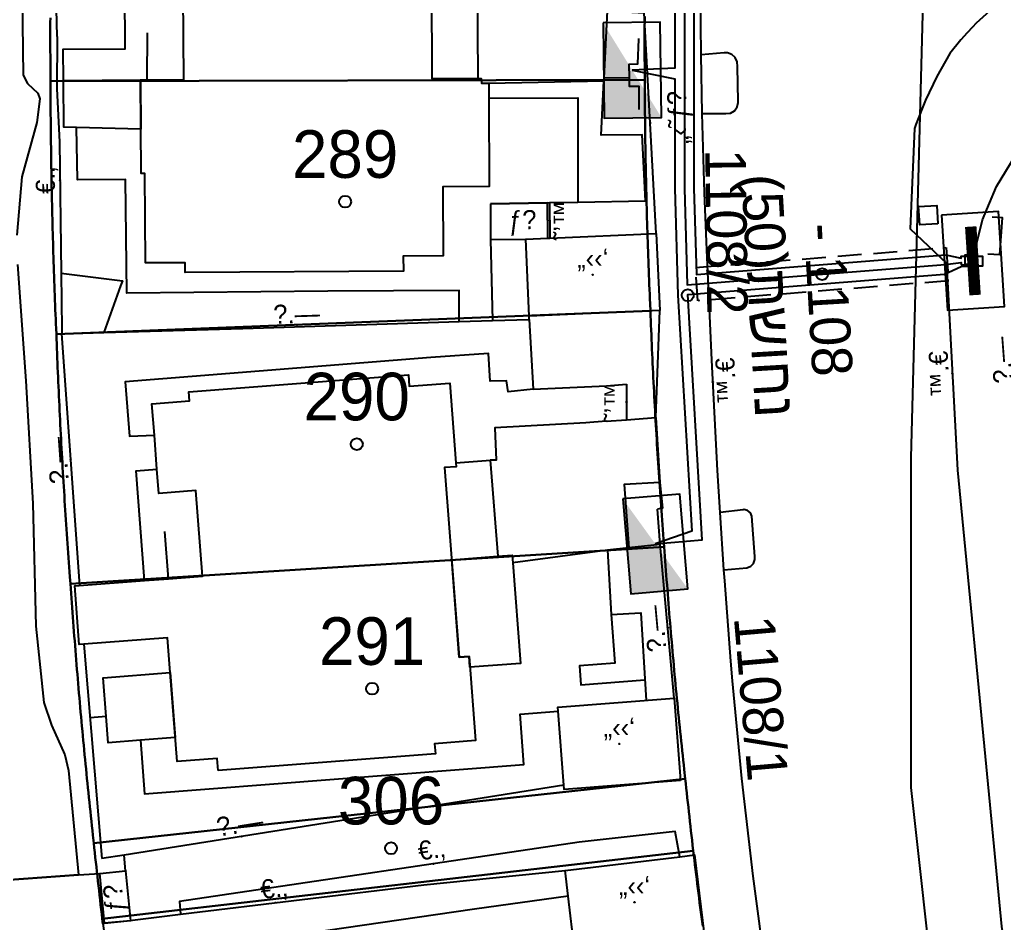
# Model space of a CAD drawing. Header units: metres. Extents: x 218299 to 220222, y 572714 to 574340.
# Drawn here: x 218740.65 to 218782.01, y 573384.46 to 573422.41 of the extents above; entities that cross this region are included whole.
import ezdxf
from ezdxf.enums import TextEntityAlignment as Align

# ---------------------------------------------------------------- set-up
doc = ezdxf.new("R2010")
doc.units = ezdxf.units.M
doc.header["$MEASUREMENT"] = 0
doc.linetypes.add('DASH15', pattern=[1.5, 1, -0.5])
for name, color, linetype in [('1602', 44, 'Continuous'), ('1603', 44, 'Continuous'), ('6091', 102, 'CABLEUNDEXIST03'), ('6151', 102, 'CABLEUNDEXIST03'), ('6241', 7, 'Continuous'), ('6261', 7, 'Continuous'), ('6701', 7, 'DASH15'), ('6910', 102, 'Continuous'), ('6916', 7, 'Continuous'), ('A_POINTS', 2, 'Continuous'), ('M2200', 253, 'Continuous'), ('M2207', 253, 'Continuous'), ('M2401', 7, 'Continuous'), ('M2404', 7, 'Continuous'), ('M2407', 253, 'Continuous'), ('M2408', 253, 'Continuous'), ('M2412', 253, 'Continuous'), ('M2420', 253, 'Continuous'), ('M2601', 253, 'Continuous'), ('M2602', 253, 'Continuous'), ('M2605', 253, 'Continuous'), ('M2612', 253, 'Continuous'), ('M2809', 253, 'Continuous'), ('M5250', 253, 'Continuous')]:
    doc.layers.add(name, color=color, linetype=linetype)
doc.styles.add('HEBTXT', font='HEBTXT')
doc.styles.add('MAVAT_HEBTXT', font='HEBTXT')
doc.linetypes.add('CABLEUNDEXIST03', pattern='A,3.5,[222,elecad.shx,S=0.01,R=0,X=0,Y=0],1.5', length=5)

# ---------------------------------------------------------------- blocks, each defined once
blk = doc.blocks.new('6261')
blk.add_lwpolyline([(-2, -1.2), (2, -1.2), (2, 1.2), (-2, 1.2)], close=True)
at = {"color": 0}
blk.add_solid([(2, 1.2), (-2, -1.2), (2, -1.2)], dxfattribs=at)
at = {"color": 0, "style": 'HEBTXT'}
blk.add_attdef('PIL_NAME', (2.689, 2.418), '', height=1.7, dxfattribs=at)
at = {"style": 'HEBTXT'}
blk.add_attdef('CAMUT_MONIM', (2.489, 0.218), '', height=1.7, dxfattribs=at)
at = {"color": 0, "style": 'HEBTXT', "flags": 1}
for tag, p in [('TYPE', (2.585, -1.773)), ('MAP_TYPE', (2.689, -3.782))]:
    blk.add_attdef(tag, p, '', height=1.7, dxfattribs=at)
blk = doc.blocks.new('6910')
at = {"layer": 'A_POINTS'}
blk.add_circle((0, 0), 0.25, dxfattribs=at)
at = {"color": 0, "style": 'HEBTXT', "flags": 1}
blk.add_attdef('CODE', (-2.918, 6.399), '', height=1.7, dxfattribs=at)
at = {"color": 0, "style": 'HEBTXT'}
for tag, p in [('PATH', (0.169, 4.708)), ('HTCH', (0.169, 2.708))]:
    blk.add_attdef(tag, text='', height=1.7, dxfattribs=at).set_placement(p, align=Align.MIDDLE_CENTER)
blk = doc.blocks.new('6241')
at = {"color": 0}
blk.add_lwpolyline([(-2, -1.2), (2, -1.2), (2, 1.2), (-2, 1.2)], close=True, dxfattribs=at)
blk.add_lwpolyline([(-2, -1.2), (2, -1.2), (2, 1.2), (-2, 1.2)], close=True, dxfattribs=at)
at = {"color": 0, "const_width": 0.48}
blk.add_lwpolyline([(-1.44, 0), (1.44, 0)], dxfattribs=at)
blk.add_lwpolyline([(-1.44, 0), (1.44, 0)], dxfattribs=at)
at = {"color": 0, "style": 'HEBTXT'}
blk.add_attdef('PIL_NAME', (2.42, 1.776), '', height=1.7, dxfattribs=at)
at = {"color": 0, "style": 'HEBTXT', "flags": 1}
for tag, p in [('TYPE', (2.43, -0.61)), ('MAP_TYPE', (2.423, -2.677))]:
    blk.add_attdef(tag, p, '', height=1.7, dxfattribs=at)
blk = doc.blocks.new('6916')
at = {"layer": 'A_POINTS'}
blk.add_circle((0, 0), 0.25, dxfattribs=at)
at = {"color": 0, "style": 'HEBTXT'}
for tag, p in [('HTCH', (0.006, 3.527)), ('PIPE', (0.049, 1.33))]:
    blk.add_attdef(tag, text='', height=1.7, dxfattribs=at).set_placement(p, align=Align.MIDDLE_CENTER)
blk = doc.blocks.new('1603')
at = {"layer": 'A_POINTS'}
blk.add_circle((0, 0), 0.25, dxfattribs=at)
at = {"color": 0, "style": 'HEBTXT'}
blk.add_attdef('PARCEL_NUM', text='', height=2, dxfattribs=at).set_placement((0, 1), align=Align.CENTER)
at = {"color": 0, "style": 'HEBTXT', "flags": 1}
blk.add_attdef('LOT_NUM', text='', height=2, dxfattribs=at).set_placement((0, -2.5), align=Align.CENTER)
blk = doc.blocks.new('M2404')
blk.add_circle((0, 0), 0.025)
at = {"style": 'MAVAT_HEBTXT'}
blk.add_attdef('NAME', text='', height=0.8, dxfattribs=at).set_placement((0, 1.592), align=Align.MIDDLE)
blk = doc.blocks.new('M2408')
blk.add_circle((0, 0), 0.025)
at = {"style": 'MAVAT_HEBTXT'}
blk.add_attdef('NAME', text='', height=0.8, dxfattribs=at).set_placement((0, 1.592), align=Align.MIDDLE)
blk = doc.blocks.new('M2602')
blk.add_circle((0, 0), 0.025)
at = {"style": 'MAVAT_HEBTXT'}
blk.add_attdef('NAME', text='', height=0.8, dxfattribs=at).set_placement((0, 1.592), align=Align.MIDDLE)
blk = doc.blocks.new('M2605')
blk.add_circle((0, 0), 0.025)
at = {"style": 'MAVAT_HEBTXT'}
blk.add_attdef('NAME', text='', height=0.8, dxfattribs=at).set_placement((0, 1.592), align=Align.MIDDLE)
blk = doc.blocks.new('M2612')
blk.add_circle((0, 0), 0.025)
at = {"style": 'MAVAT_HEBTXT'}
blk.add_attdef('NAME', text='', height=0.8, dxfattribs=at).set_placement((0, 1.592), align=Align.MIDDLE)
blk = doc.blocks.new('M2207')
blk.add_circle((0, 0), 0.025)
at = {"style": 'MAVAT_HEBTXT'}
blk.add_attdef('NAME', text='', height=0.8, dxfattribs=at).set_placement((0, 1.592), align=Align.MIDDLE)
blk = doc.blocks.new('M2412')
blk.add_circle((0, 0), 0.025)
at = {"style": 'MAVAT_HEBTXT'}
blk.add_attdef('NAME', text='', height=0.8, dxfattribs=at).set_placement((0, 1.592), align=Align.MIDDLE)
blk = doc.blocks.new('M5250')
blk.add_circle((0, 0), 0.025)
at = {"style": 'MAVAT_HEBTXT'}
blk.add_attdef('NAME', text='', height=0.8, dxfattribs=at).set_placement((0, 1.25), align=Align.MIDDLE)
blk = doc.blocks.new('111')
at = {"layer": 'M2200'}
blk.add_polyline3d([(218757.944, 573423.812, 573.735), (218757.967, 573419.937, 573.795), (218759.914, 573419.949, 572.457), (218760.041, 573419.95, 572.37), (218760.043, 573419.742, 572.355), (218760.352, 573419.744, 572.235), (218760.352, 573419.744, 572.235), (218760.356, 573419.114, 572.222), (218760.356, 573419.108, 572.222), (218760.378, 573415.407, 572.145), (218758.419, 573415.396, 573.405), (218758.436, 573412.498, 573.315), (218756.765, 573412.488, 575.265), (218756.769, 573411.856, 575.265), (218747.6, 573411.801, 575.31), (218747.597, 573412.207, 575.31), (218745.932, 573412.197, 572.7), (218745.909, 573415.952, 572.7), (218745.758, 573415.952, 572.25), (218745.734, 573419.882, 572.25), (218745.734, 573419.882, 572.25), (218746.002, 573419.884, 572.7), (218747.541, 573419.893, 575.28), (218747.52, 573423.517, 575.28)], dxfattribs=at)
blk.add_polyline3d([(218748.988, 573390.873, 574.365), (218748.949, 573391.382, 574.365), (218747.268, 573391.253, 571.77), (218746.98, 573394.988, 571.77), (218746.867, 573396.454, 571.77), (218743.352, 573396.183, 571.117), (218743.153, 573396.168, 571.08), (218742.963, 573398.629, 571.95), (218745.89, 573398.854, 573.177), (218746.902, 573398.932, 573.601), (218748.33, 573399.042, 574.2), (218748.053, 573402.639, 574.14), (218746.497, 573402.519, 571.8), (218746.42, 573403.529, 571.776), (218746.309, 573404.964, 571.741), (218746.208, 573406.279, 571.71), (218747.789, 573406.4, 574.29), (218747.759, 573406.787, 574.29), (218756.977, 573407.497, 574.26), (218757.014, 573407.017, 574.305), (218758.714, 573407.148, 571.755), (218758.972, 573403.799, 571.841), (218758.984, 573403.639, 571.845), (218758.502, 573403.602, 572.67), (218759.115, 573395.641, 572.775), (218759.115, 573395.641, 572.775), (218759.528, 573395.673, 572.775), (218759.528, 573395.673, 572.775), (218759.801, 573392.131, 571.785), (218758.078, 573391.998, 574.305), (218758.111, 573391.575, 574.35)], close=True, dxfattribs=at)
at = {"layer": 'M2207'}
for points in [[(218745.734, 573419.882, 572.19), (218745.746, 573417.812, 572.01), (218743.035, 573417.888, 572.01), (218742.504, 573417.903, 572.01), (218742.492, 573419.863, 572.22), (218742.492, 573419.863, 572.22)], [(218767.386, 573413.44, 570.99), (218767.386, 573413.44, 570.99), (218767.532, 573410.204, 570.99), (218767.532, 573410.204, 570.99), (218762.057, 573409.959, 571.14), (218762.057, 573409.959, 571.14), (218761.912, 573413.194, 571.14), (218761.912, 573413.194, 571.14), (218762.841, 573413.236, 571.115), (218762.918, 573413.239, 571.112), (218767.386, 573413.44, 570.99)], [(218759.115, 573395.641, 571.74), (218758.8, 573399.725, 571.74), (218760.731, 573399.874, 571.444), (218761.342, 573399.921, 571.35), (218761.367, 573399.594, 571.35), (218761.692, 573395.378, 571.35), (218759.564, 573395.214, 571.62), (218759.528, 573395.673, 571.62)], [(218746.98, 573394.988, 571.23), (218747.19, 573392.262, 571.23), (218745.727, 573392.149, 571.23), (218744.366, 573392.044, 571.23), (218744.281, 573393.147, 571.23), (218744.156, 573394.77, 571.23), (218746.98, 573394.988, 571.23)], [(218768.409, 573390.453, 570.12), (218768.409, 573390.453, 570.12), (218763.524, 573390.082, 570.12), (218763.511, 573390.257, 570.12), (218763.274, 573393.368, 570.12), (218763.261, 573393.538, 570.12), (218768.146, 573393.91, 570.12), (218768.146, 573393.91, 570.12), (218768.409, 573390.453, 570.12)], [(218769.394, 573384.01, 569.58), (218769.093, 573383.974, 569.6), (218763.955, 573383.357, 569.94), (218763.685, 573385.598, 569.899), (218763.556, 573386.678, 569.88), (218763.556, 573386.678, 569.88), (218768.372, 573387.256, 569.482), (218768.995, 573387.331, 569.43), (218768.995, 573387.331, 569.43), (218768.995, 573387.331, 569.43)]]:
    blk.add_polyline3d(points, close=True, dxfattribs=at)
at = {"layer": 'M2401'}
for points in [[(218769.274, 573420.941, 568.624), (218769.274, 573420.941, 568.624), (218769.268, 573421.359, 568.65), (218769.261, 573421.777, 568.677), (218769.271, 573425.099, 568.834)], [(218781.518, 573422.9, 568.472), (218780.819, 573422.264, 568.458), (218780.669, 573422.103, 568.456), (218780.447, 573421.864, 568.453), (218780.175, 573421.571, 568.448), (218779.712, 573420.99, 568.443), (218779.167, 573420.034, 568.389), (218778.693, 573419.04, 568.333), (218778.292, 573418.015, 568.273), (218778.231, 573417.837, 568.263), (218778.046, 573413.634, 568.083), (218779.578, 573412.184, 568.023), (218780.036, 573403.498, 567.483), (218781.399, 573389.44, 566.763), (218781.886, 573384.33, 566.523), (218782.673, 573379.292, 566.343)], [(218772, 573382.343, 566.643), (218771.455, 573386.435, 566.858), (218770.986, 573390.539, 567.048), (218770.592, 573394.651, 567.213), (218770.522, 573395.473, 567.243), (218770.262, 573398.847, 567.363), (218770.232, 573399.308, 567.395), (218771.191, 573399.397, 567.395), (218771.356, 573399.454, 567.395), (218771.478, 573399.579, 567.395), (218771.533, 573399.744, 567.395), (218771.524, 573399.872, 567.395), (218771.407, 573401.558, 567.455), (218771.346, 573401.704, 567.478), (218771.222, 573401.805, 567.49), (218771.065, 573401.835, 567.487), (218771.036, 573401.832, 567.485), (218770.079, 573401.717, 567.563), (218769.967, 573403.476, 567.686), (218769.716, 573408.113, 567.942), (218769.509, 573412.754, 568.132), (218769.419, 573415.144, 568.203), (218769.311, 573418.471, 568.465), (218770.315, 573418.467, 568.468), (218770.508, 573418.492, 568.468), (218770.675, 573418.592, 568.468), (218770.789, 573418.75, 568.468), (218770.83, 573418.94, 568.468), (218770.829, 573418.972, 568.468), (218770.797, 573420.449, 568.468), (218770.791, 573420.646, 568.468), (218770.708, 573420.825, 568.468), (218770.562, 573420.957, 568.468), (218770.375, 573421.021, 568.468), (218770.239, 573421.019, 568.468), (218769.274, 573420.941, 568.624)]]:
    blk.add_polyline3d(points, dxfattribs=at)
at = {"layer": 'M2404'}
for points in [[(218769.274, 573420.941, 568.624), (218769.274, 573420.941, 568.624), (218769.268, 573421.359, 568.65), (218769.261, 573421.777, 568.677), (218769.271, 573425.099, 568.834)], [(218781.518, 573422.9, 568.472), (218780.819, 573422.264, 568.458), (218780.669, 573422.103, 568.456), (218780.447, 573421.864, 568.453), (218780.175, 573421.571, 568.448), (218779.712, 573420.99, 568.443), (218779.167, 573420.034, 568.389), (218778.693, 573419.04, 568.333), (218778.292, 573418.015, 568.273), (218778.231, 573417.837, 568.263), (218778.046, 573413.634, 568.083), (218779.578, 573412.184, 568.023), (218780.036, 573403.498, 567.483), (218781.399, 573389.44, 566.763), (218781.886, 573384.33, 566.523), (218782.673, 573379.292, 566.343)], [(218772, 573382.343, 566.643), (218771.455, 573386.435, 566.858), (218770.986, 573390.539, 567.048), (218770.592, 573394.651, 567.213), (218770.522, 573395.473, 567.243), (218770.262, 573398.847, 567.363), (218770.232, 573399.308, 567.395), (218771.191, 573399.397, 567.395), (218771.356, 573399.454, 567.395), (218771.478, 573399.579, 567.395), (218771.533, 573399.744, 567.395), (218771.524, 573399.872, 567.395), (218771.407, 573401.558, 567.455), (218771.346, 573401.704, 567.478), (218771.222, 573401.805, 567.49), (218771.065, 573401.835, 567.487), (218771.036, 573401.832, 567.485), (218770.079, 573401.717, 567.563), (218769.967, 573403.476, 567.686), (218769.716, 573408.113, 567.942), (218769.509, 573412.754, 568.132), (218769.419, 573415.144, 568.203), (218769.311, 573418.471, 568.465), (218770.315, 573418.467, 568.468), (218770.508, 573418.492, 568.468), (218770.675, 573418.592, 568.468), (218770.789, 573418.75, 568.468), (218770.83, 573418.94, 568.468), (218770.829, 573418.972, 568.468), (218770.797, 573420.449, 568.468), (218770.791, 573420.646, 568.468), (218770.708, 573420.825, 568.468), (218770.562, 573420.957, 568.468), (218770.375, 573421.021, 568.468), (218770.239, 573421.019, 568.468), (218769.274, 573420.941, 568.624)]]:
    blk.add_polyline3d(points, dxfattribs=at)
at = {"layer": 'M2407'}
for points in [[(218742.492, 573419.863, 569.403), (218742.484, 573421.173, 569.403), (218745.088, 573421.189, 569.373), (218745.044, 573428.543, 569.373), (218760.246, 573428.634, 569.493), (218760.257, 573426.734, 569.493), (218761.819, 573426.747, 569.463)], [(218760.356, 573419.114, 569.71), (218764.1, 573419.136, 569.68), (218764.095, 573414.752, 569.613)], [(218759.113, 573409.735, 569.392), (218759.105, 573411.043, 569.407), (218753.595, 573411.016, 569.377), (218745.149, 573410.923, 569.557), (218745.098, 573415.7, 569.617), (218743.08, 573415.683, 569.617), (218743.035, 573417.888, 569.617)], [(218760.427, 573413.179, 569.583), (218760.511, 573409.779, 569.372)], [(218762.215, 573406.901, 568.507), (218761.166, 573406.776, 568.507), (218761.093, 573407.24, 568.507), (218760.412, 573407.228, 568.507), (218760.345, 573408.389, 568.507), (218757.919, 573408.228, 568.567), (218745.083, 573407.205, 568.537), (218745.265, 573404.92, 568.567), (218746.309, 573404.964, 568.567)], [(218764.424, 573405.475, 568.372), (218760.61, 573405.273, 568.552), (218760.61, 573405.273, 568.552), (218760.67, 573403.916, 568.552), (218760.42, 573403.911, 568.552)], [(218745.902, 573398.855, 568.533), (218745.547, 573403.462, 568.533), (218746.42, 573403.529, 568.533)], [(218765.493, 573397.428, 568.623), (218765.65, 573395.387, 568.623), (218764.162, 573395.273, 568.623), (218764.223, 573394.48, 568.623), (218766.913, 573394.687, 568.623)], [(218743.352, 573396.183, 570.663), (218744.108, 573387.178, 570.48)], [(218744.281, 573393.147, 568.533), (218743.611, 573393.096, 568.533)], [(218745.727, 573392.149, 568.683), (218745.9, 573389.902, 568.653), (218761.831, 573391.129, 568.533), (218761.668, 573393.245, 568.533), (218763.274, 573393.368, 568.533)], [(218721.681, 573384.632, 567.952), (218723.75, 573384.656, 568.012), (218727.95, 573385.082, 568.612), (218732.806, 573385.575, 568.792), (218735.148, 573385.8, 568.783), (218737.599, 573386.036, 568.772), (218740.051, 573386.271, 568.762), (218743.122, 573386.492, 568.701), (218744.014, 573386.556, 568.683)], [(218763.685, 573385.598, 567.832), (218759.749, 573385.05, 567.862), (218747.238, 573383.231, 567.952), (218747.898, 573378.281, 567.922), (218745.859, 573377.908, 567.892), (218746.02, 573376.205, 567.892)]]:
    blk.add_polyline3d(points, dxfattribs=at)
at = {"layer": 'M2408'}
for points in [[(218767.386, 573413.44, 567.963), (218766.887, 573422.705, 568.623)], [(218769.311, 573418.471, 568.468), (218769.274, 573420.941, 568.624)], [(218767.374, 573405.702, 567.903), (218767.532, 573410.204, 567.903)], [(218767.532, 573402.969, 567.648), (218767.656, 573401.893, 567.528), (218767.436, 573401.853, 567.528)], [(218770.232, 573399.308, 567.395), (218770.079, 573401.717, 567.563)], [(218745.099, 573386.661, 568.023), (218745.039, 573387.326, 568.023)]]:
    blk.add_polyline3d(points, dxfattribs=at)
at = {"layer": 'M2412'}
for points in [[(218760.425, 573414.68, 569.583), (218760.427, 573413.179, 569.583), (218761.912, 573413.194, 568.769), (218762.841, 573413.236, 568.263), (218762.818, 573414.727, 568.263)], [(218744.218, 573384.463, 568.683), (218744.014, 573386.556, 568.683), (218745.099, 573386.661, 568.023), (218745.302, 573384.568, 568.023), (218744.218, 573384.463, 568.683)]]:
    blk.add_polyline3d(points, close=True, dxfattribs=at)
at = {"layer": 'M2420', "linetype": 'Continuous', "lineweight": -3}
blk.add_lwpolyline([(218783.174, 573361.274), (218779.13, 573380.822), (218778.092, 573390.164), (218778.092, 573404.005), (218778.789, 573430.643)], dxfattribs=at)
at = {"layer": 'M2601'}
for points in [[(218760.352, 573419.744, 571.81), (218765.19, 573419.847, 571.81)], [(218765.339, 573400.131, 569.703), (218761.367, 573399.594, 569.703)]]:
    blk.add_polyline3d(points, dxfattribs=at)
at = {"layer": 'M2602'}
for points in [[(218742.228, 573421.713, 570.967), (218742.022, 573430.285, 571.117), (218742.022, 573430.285, 571.117)], [(218759.914, 573419.949, 572.163), (218759.876, 573424.022, 572.208), (218758.417, 573423.937, 572.208)], [(218742.228, 573421.713, 571.987), (218742.228, 573421.713, 571.987), (218742.215, 573419.508, 572.917), (218742.331, 573417.287, 571.927), (218742.393, 573411.774, 571.927), (218742.419, 573409.419, 571.927), (218742.421, 573409.225, 571.927), (218742.421, 573409.225, 571.927)], [(218746.002, 573419.884, 571.507), (218746.024, 573421.865, 571.507)], [(218766.677, 573418.648, 569.823), (218766.674, 573419.602, 569.823), (218766.259, 573419.61, 569.823), (218766.258, 573419.966, 569.823), (218766.256, 573420.541, 569.823), (218766.614, 573420.553, 569.823), (218766.659, 573421.599, 569.823), (218766.66, 573421.621, 569.823)], [(218766.258, 573419.966, 569.823), (218765.196, 573419.957, 569.823)], [(218781.315, 573412.584, 569.538), (218781.824, 573412.548, 569.538), (218781.933, 573414.092, 569.538), (218781.501, 573414.122, 569.463)], [(218742.393, 573411.774, 569.718), (218744.965, 573411.447, 569.718), (218744.882, 573411.233, 569.718), (218744.194, 573409.277, 569.718)], [(218765.305, 573407.039, 569.013), (218766.135, 573407.101, 569.013), (218766.135, 573407.101, 569.013)], [(218765.286, 573405.544, 568.912), (218764.424, 573405.475, 568.912), (218764.424, 573405.475, 568.912)], [(218758.972, 573403.799, 571.102), (218760.249, 573403.897, 571.102), (218760.42, 573403.911, 571.102), (218760.42, 573403.911, 571.102), (218760.731, 573399.874, 571.102)], [(218767.559, 573400.369, 568.908), (218767.559, 573400.369, 568.908), (218767.436, 573401.853, 568.908), (218767.436, 573401.853, 568.908), (218767.436, 573401.853, 568.908)], [(218746.902, 573398.932, 570.603), (218746.749, 573400.923, 570.603)], [(218768.372, 573387.256, 567.183), (218768.181, 573388.316, 567.183), (218764.156, 573387.872, 567.213), (218747.371, 573385.375, 567.843), (218747.414, 573384.843, 567.843)], [(218745.166, 573384.57, 569.812), (218747.414, 573384.843, 569.823), (218757.63, 573386.081, 569.872), (218757.63, 573386.081, 569.872)], [(218746.013, 573371.959, 570.082), (218745.697, 573374.036, 571.042), (218745.356, 573376.117, 570.382), (218744.157, 573384.456, 570.562), (218744.157, 573384.456, 570.562), (218744.218, 573384.463, 570.557), (218745.166, 573384.57, 570.472), (218745.166, 573384.57, 570.472)]]:
    blk.add_polyline3d(points, dxfattribs=at)
at = {"layer": 'M2605'}
for points in [[(218760.425, 573414.68, 569.613), (218762.818, 573414.727, 569.613), (218762.908, 573414.729, 569.613), (218764.095, 573414.752, 569.613), (218766.93, 573414.808, 569.613), (218766.794, 573417.578, 569.613), (218765.07, 573417.559, 569.613), (218765.19, 573419.847, 569.613), (218765.195, 573419.944, 569.613), (218765.196, 573419.957, 569.613), (218765.344, 573422.782, 569.613), (218766.887, 573422.705, 569.613), (218766.887, 573422.705, 569.613), (218766.898, 573425.246, 569.613), (218766.898, 573425.246, 569.613), (218766.898, 573425.246, 569.613), (218765.792, 573425.224, 569.605), (218765.646, 573425.221, 569.604), (218764.148, 573425.191, 569.594)], [(218742.421, 573409.225, 569.527), (218744.194, 573409.277, 569.527), (218750.022, 573409.447, 569.527), (218759.113, 573409.735, 569.392), (218760.511, 573409.779, 569.372), (218762.056, 573409.828, 569.349), (218762.056, 573409.828, 569.349), (218762.057, 573409.959, 569.347)], [(218762.056, 573409.828, 568.507), (218762.215, 573406.901, 568.507), (218765.305, 573407.039, 568.387), (218765.305, 573407.039, 568.387)], [(218743.176, 573398.645, 569.077), (218742.421, 573409.225, 569.227)], [(218765.286, 573405.544, 568.387), (218765.286, 573405.544, 568.387), (218766.144, 573405.609, 568.387), (218767.374, 573405.702, 568.387), (218767.374, 573405.702, 568.387), (218767.532, 573402.969, 568.387), (218767.532, 573402.969, 568.387), (218766.043, 573402.891, 568.387), (218766.236, 573400.227, 568.387)], [(218768.146, 573393.91, 569.167), (218767.559, 573400.369, 569.107), (218767.559, 573400.369, 569.107), (218766.236, 573400.227, 569.107), (218765.339, 573400.131, 569.107), (218765.339, 573400.131, 569.107), (218765.493, 573397.428, 569.107), (218765.493, 573397.428, 569.107), (218766.739, 573397.505, 569.107), (218766.967, 573393.82, 569.079)], [(218763.511, 573390.257, 568.623), (218745.039, 573387.326, 568.623), (218744.108, 573387.178, 568.623)], [(218757.63, 573386.081, 567.952), (218763.556, 573386.678, 567.922)]]:
    blk.add_polyline3d(points, dxfattribs=at)
at = {"layer": 'M2612'}
for points in [[(218762.908, 573414.729, 570.603), (218762.918, 573413.239, 570.603)], [(218766.135, 573407.101, 569.913), (218766.144, 573405.609, 569.913)]]:
    blk.add_polyline3d(points, dxfattribs=at)
at = {"layer": 'M2809'}
for points in [[(218740.783, 573426.554, 569.983), (218740.767, 573422.238, 569.636), (218740.798, 573420.081, 569.563), (218740.984, 573419.734, 569.563), (218741.416, 573419.331, 569.563), (218741.505, 573419.095, 569.563), (218741.373, 573418.095, 569.563), (218740.748, 573415.809, 569.563), (218740.535, 573413.359, 569.537)], [(218740.563, 573412.134, 569.503), (218740.916, 573407.241, 569.263), (218741.206, 573402.098, 569.083), (218741.333, 573396.942, 568.963), (218741.667, 573393.741, 568.783), (218741.985, 573392.779, 568.778), (218742.547, 573391.534, 568.788), (218742.698, 573390.882, 568.783), (218743.122, 573386.492, 568.701), (218740.051, 573386.271, 568.762)]]:
    blk.add_polyline3d(points, dxfattribs=at)
at = {"layer": 'M5250'}
blk.add_polyline3d([(218779.219, 573413.846, 568.072), (218778.453, 573413.8, 568.072), (218778.407, 573414.565, 568.102), (218779.174, 573414.61, 568.102), (218779.219, 573413.846, 568.072)], dxfattribs=at)
at = {"layer": 'M2207'}
ref = blk.add_blockref('M2207', (218764.722, 573411.699), dxfattribs=dict(at, xscale=0.5, yscale=0.5, zscale=0.5))
ref.add_attrib('NAME', '„‹‹‘', dxfattribs={"layer": '0', "height": 0.8, "style": 'MAVAT_HEBTXT'}).set_placement((218764.722, 573412.324), align=Align.MIDDLE)
ref = blk.add_blockref('M2207', (218765.835, 573391.996), dxfattribs=dict(at, xscale=0.5, yscale=0.5, zscale=0.5))
ref.add_attrib('NAME', '„‹‹‘', dxfattribs={"layer": '0', "height": 0.8, "style": 'MAVAT_HEBTXT'}).set_placement((218765.835, 573392.621), align=Align.MIDDLE)
ref = blk.add_blockref('M2207', (218766.475, 573385.344), dxfattribs=dict(at, xscale=0.5, yscale=0.5, zscale=0.5))
ref.add_attrib('NAME', '„‹‹‘', dxfattribs={"layer": '0', "height": 0.8, "style": 'MAVAT_HEBTXT'}).set_placement((218766.475, 573385.969), align=Align.MIDDLE)
at = {"layer": 'M2404'}
ref = blk.add_blockref('M2404', (218779.823, 573407.547), dxfattribs=dict(at, xscale=0.5, yscale=0.5, zscale=0.5))
ref.add_attrib('NAME', '™.€', dxfattribs={"layer": '0', "height": 0.8, "rotation": 93.0192, "style": 'MAVAT_HEBTXT'}).set_placement((218779.274, 573407.519), align=Align.MIDDLE)
ref = blk.add_blockref('M2404', (218769.766, 573407.2), dxfattribs=dict(at, xscale=0.5, yscale=0.5, zscale=0.5))
ref.add_attrib('NAME', '™.€', dxfattribs={"layer": '0', "height": 0.8, "rotation": 93.098, "style": 'MAVAT_HEBTXT'}).set_placement((218770.315, 573407.23), align=Align.MIDDLE)
at = {"layer": 'M2408'}
ref = blk.add_blockref('M2408', (218767.137, 573418.073), dxfattribs=dict(at, xscale=0.5, yscale=0.5, zscale=0.5))
ref.add_attrib('NAME', '„‹˜ƒ\x8e', dxfattribs={"layer": '0', "height": 0.8, "rotation": 93.0861, "style": 'MAVAT_HEBTXT'}).set_placement((218768.401, 573418.306), align=Align.MIDDLE)
at = {"layer": 'M2412'}
ref = blk.add_blockref('M2412', (218762.828, 573413.235), dxfattribs=dict(at, xscale=0.5, yscale=0.5, zscale=0.5))
ref.add_attrib('NAME', 'ƒ\x8e', dxfattribs={"layer": '0', "height": 0.8, "rotation": 2.5711, "style": 'MAVAT_HEBTXT'}).set_placement((218761.775, 573413.892), align=Align.MIDDLE)
ref = blk.add_blockref('M2412', (218745.099, 573386.661), dxfattribs=dict(at, xscale=0.5, yscale=0.5, zscale=0.5))
ref.add_attrib('NAME', 'ƒ\x8e', dxfattribs={"layer": '0', "height": 0.8, "rotation": 95.5488, "style": 'MAVAT_HEBTXT'}).set_placement((218744.709, 573385.513), align=Align.MIDDLE)
at = {"layer": 'M2602'}
ref = blk.add_blockref('M2602', (218742.349, 573415.67), dxfattribs=dict(at, xscale=0.5, yscale=0.5, zscale=0.5))
ref.add_attrib('NAME', '€.‚', dxfattribs={"layer": '0', "height": 0.8, "rotation": 90.6373, "style": 'MAVAT_HEBTXT'}).set_placement((218741.799, 573415.664), align=Align.MIDDLE)
ref = blk.add_blockref('M2602', (218758.033, 573386.961), dxfattribs=dict(at, xscale=0.5, yscale=0.5, zscale=0.5))
ref.add_attrib('NAME', '€.‚', dxfattribs={"layer": '0', "height": 0.8, "rotation": 8.4614, "style": 'MAVAT_HEBTXT'}).set_placement((218757.952, 573387.505), align=Align.MIDDLE)
ref = blk.add_blockref('M2602', (218751.398, 573385.326), dxfattribs=dict(at, xscale=0.5, yscale=0.5, zscale=0.5))
ref.add_attrib('NAME', '€.‚', dxfattribs={"layer": '0', "height": 0.8, "rotation": 6.9086, "style": 'MAVAT_HEBTXT'}).set_placement((218751.332, 573385.872), align=Align.MIDDLE)
at = {"layer": 'M2605'}
ref = blk.add_blockref('M2605', (218752.305, 573409.519), dxfattribs=dict(at, xscale=0.5, yscale=0.5, zscale=0.5))
ref.add_attrib('NAME', '\x9a.—', dxfattribs={"layer": '0', "height": 0.8, "rotation": 1.8142, "style": 'MAVAT_HEBTXT'}).set_placement((218752.287, 573410.069), align=Align.MIDDLE)
ref = blk.add_blockref('M2605', (218782.43, 573408.159), dxfattribs=dict(at, xscale=0.5, yscale=0.5, zscale=0.5))
ref.add_attrib('NAME', '\x9a.—', dxfattribs={"layer": '0', "height": 0.8, "rotation": 94.3138, "style": 'MAVAT_HEBTXT'}).set_placement((218781.881, 573408.117), align=Align.MIDDLE)
ref = blk.add_blockref('M2605', (218742.799, 573403.935), dxfattribs=dict(at, xscale=0.5, yscale=0.5, zscale=0.5))
ref.add_attrib('NAME', '\x9a.—', dxfattribs={"layer": '0', "height": 0.8, "rotation": 94.0824, "style": 'MAVAT_HEBTXT'}).set_placement((218742.25, 573403.896), align=Align.MIDDLE)
ref = blk.add_blockref('M2605', (218767.876, 573396.878), dxfattribs=dict(at, xscale=0.5, yscale=0.5, zscale=0.5))
ref.add_attrib('NAME', '\x9a.—', dxfattribs={"layer": '0', "height": 0.8, "rotation": 95.1963, "style": 'MAVAT_HEBTXT'}).set_placement((218767.329, 573396.828), align=Align.MIDDLE)
ref = blk.add_blockref('M2605', (218749.981, 573388.11), dxfattribs=dict(at, xscale=0.5, yscale=0.5, zscale=0.5))
ref.add_attrib('NAME', '\x9a.—', dxfattribs={"layer": '0', "height": 0.8, "rotation": 9.0179, "style": 'MAVAT_HEBTXT'}).set_placement((218749.894, 573388.653), align=Align.MIDDLE)
at = {"layer": 'M2612'}
ref = blk.add_blockref('M2612', (218762.913, 573413.984), dxfattribs=dict(at, xscale=0.5, yscale=0.5, zscale=0.5))
ref.add_attrib('NAME', '˜’™', dxfattribs={"layer": '0', "height": 0.8, "rotation": 90.366, "style": 'MAVAT_HEBTXT'}).set_placement((218763.463, 573413.988), align=Align.MIDDLE)
ref = blk.add_blockref('M2612', (218766.139, 573406.355), dxfattribs=dict(at, xscale=0.5, yscale=0.5, zscale=0.5))
ref.add_attrib('NAME', '˜’™', dxfattribs={"layer": '0', "height": 0.8, "rotation": 90.3369, "style": 'MAVAT_HEBTXT'}).set_placement((218765.589, 573406.352), align=Align.MIDDLE)
at = {"layer": 'M5250', "xscale": 0.5, "yscale": 0.5, "zscale": 0.5}
blk.add_blockref('M5250', (218778.407, 573414.565, 568.102), dxfattribs=at)

msp = doc.modelspace()

# ---------------------------------------------------------------- linework, layer by layer
at = {"layer": '1602'}
for points in [[(218766.9031, 573422.5488), (218766.9022, 573422.3488), (218766.9014, 573422.1488), (218766.9009, 573421.9488), (218766.9005, 573421.7488), (218766.9002, 573421.5488), (218766.9002, 573421.3488), (218766.9003, 573421.1488), (218766.9006, 573420.9488), (218766.9011, 573420.7488), (218766.9017, 573420.5488), (218766.9025, 573420.3488), (218766.9034, 573420.1488), (218766.905, 573419.882), (218741.947, 573419.835), (218741.9452, 573420.0956), (218741.944, 573420.2956), (218741.943, 573420.4956), (218741.9421, 573420.6955), (218741.9414, 573420.8955), (218741.9408, 573421.0955), (218741.9404, 573421.2955), (218741.9402, 573421.4955), (218741.9401, 573421.6955), (218741.9401, 573421.8955), (218741.9403, 573422.0955), (218741.9407, 573422.2955), (218741.9412, 573422.4955)], [(218741.9412, 573422.4955), (218741.9407, 573422.2955), (218741.9403, 573422.0955), (218741.9401, 573421.8955), (218741.9401, 573421.6955), (218741.9402, 573421.4955), (218741.9404, 573421.2955), (218741.9408, 573421.0955), (218741.9414, 573420.8955), (218741.9421, 573420.6955), (218741.943, 573420.4956), (218741.944, 573420.2956), (218741.9452, 573420.0956), (218741.947, 573419.835), (218741.9476, 573419.635), (218741.9484, 573419.435), (218741.9494, 573419.235), (218741.9504, 573419.035), (218741.9517, 573418.835), (218741.9531, 573418.635), (218741.9546, 573418.435), (218741.9564, 573418.235), (218741.9582, 573418.035), (218741.9602, 573417.835), (218741.9624, 573417.6351), (218741.9647, 573417.4351), (218741.9672, 573417.2351), (218741.9698, 573417.0351), (218741.9726, 573416.8351), (218741.9756, 573416.6351), (218741.9786, 573416.4352), (218741.9819, 573416.2352), (218741.9853, 573416.0352), (218741.9888, 573415.8353), (218741.9926, 573415.6353), (218741.9964, 573415.4353), (218742.0004, 573415.2354), (218742.0046, 573415.0354), (218742.0089, 573414.8355), (218742.0134, 573414.6355), (218742.018, 573414.4356), (218742.0228, 573414.2356), (218742.0278, 573414.0357), (218742.0328, 573413.8357), (218742.0381, 573413.6358), (218742.0435, 573413.4359), (218742.049, 573413.236), (218742.0548, 573413.036), (218742.0606, 573412.8361), (218742.0666, 573412.6362), (218742.0728, 573412.4363), (218742.0791, 573412.2364), (218742.0856, 573412.0365), (218742.0922, 573411.8366), (218742.099, 573411.6367), (218742.1059, 573411.4369), (218742.113, 573411.237), (218742.1203, 573411.0371), (218742.1277, 573410.8373), (218742.1352, 573410.6374), (218742.1429, 573410.4376), (218742.1508, 573410.2377), (218742.1588, 573410.0379), (218742.167, 573409.838), (218742.1753, 573409.6382), (218742.1838, 573409.4384), (218742.194, 573409.202), (218742.2014, 573409.0021), (218742.2089, 573408.8023), (218742.2165, 573408.6024), (218742.2243, 573408.4026), (218742.2323, 573408.2027), (218742.2404, 573408.0029), (218742.2487, 573407.8031), (218742.2571, 573407.6032), (218742.2657, 573407.4034), (218742.2744, 573407.2036), (218742.2833, 573407.0038), (218742.2924, 573406.804), (218742.3016, 573406.6042), (218742.3109, 573406.4045), (218742.3204, 573406.2047), (218742.3301, 573406.0049), (218742.3399, 573405.8052), (218742.3499, 573405.6054), (218742.36, 573405.4057), (218742.3703, 573405.2059), (218742.3807, 573405.0062), (218742.3913, 573404.8065), (218742.402, 573404.6068), (218742.4129, 573404.4071), (218742.4239, 573404.2074), (218742.4351, 573404.0077), (218742.4465, 573403.808), (218742.458, 573403.6083), (218742.4696, 573403.4087), (218742.4814, 573403.209), (218742.4934, 573403.0094), (218742.5055, 573402.8097), (218742.5178, 573402.6101), (218742.5302, 573402.4105), (218742.5428, 573402.2109), (218742.5555, 573402.0113), (218742.5684, 573401.8117), (218742.5814, 573401.6122), (218742.5946, 573401.4126), (218742.608, 573401.213), (218742.6215, 573401.0135), (218742.6351, 573400.814), (218742.6489, 573400.6144), (218742.6629, 573400.4149), (218742.677, 573400.2154), (218742.6913, 573400.0159), (218742.7057, 573399.8164), (218742.7203, 573399.617), (218742.735, 573399.4175), (218742.7499, 573399.2181), (218742.7649, 573399.0186), (218742.788, 573398.716), (218742.8018, 573398.5165), (218742.8157, 573398.317), (218742.8298, 573398.1175), (218742.8441, 573397.918), (218742.8585, 573397.7185), (218742.873, 573397.519), (218742.8878, 573397.3196), (218742.9026, 573397.1201), (218742.9176, 573396.9207), (218742.9328, 573396.7213), (218742.9481, 573396.5218), (218742.9636, 573396.3224), (218742.9792, 573396.1231), (218742.995, 573395.9237), (218743.011, 573395.7243), (218743.0271, 573395.525), (218743.0433, 573395.3256), (218743.0597, 573395.1263), (218743.0762, 573394.927), (218743.0929, 573394.7277), (218743.1098, 573394.5284), (218743.1268, 573394.3291), (218743.144, 573394.1299), (218743.1613, 573393.9306), (218743.1788, 573393.7314), (218743.1964, 573393.5321), (218743.2142, 573393.3329), (218743.2321, 573393.1337), (218743.2502, 573392.9346), (218743.2684, 573392.7354), (218743.2868, 573392.5362), (218743.3054, 573392.3371), (218743.3241, 573392.138), (218743.3429, 573391.9389), (218743.3619, 573391.7398), (218743.3811, 573391.5407), (218743.4004, 573391.3416), (218743.4198, 573391.1426), (218743.4394, 573390.9435), (218743.4592, 573390.7445), (218743.4791, 573390.5455), (218743.4992, 573390.3465), (218743.5194, 573390.1476), (218743.5398, 573389.9486), (218743.5604, 573389.7497), (218743.581, 573389.5507), (218743.6019, 573389.3518), (218743.6229, 573389.1529), (218743.644, 573388.954), (218743.6653, 573388.7552), (218743.6868, 573388.5563), (218743.7084, 573388.3575), (218743.7301, 573388.1587), (218743.767, 573387.825), (218743.7881, 573387.6261), (218743.8094, 573387.4273), (218743.8309, 573387.2284), (218743.8525, 573387.0296), (218743.8742, 573386.8308), (218743.8961, 573386.632), (218743.9182, 573386.4332), (218743.9404, 573386.2344), (218743.9627, 573386.0357), (218743.9852, 573385.8369), (218744.0079, 573385.6382), (218744.0307, 573385.4395), (218744.0537, 573385.2409), (218744.0768, 573385.0422), (218744.1001, 573384.8436), (218744.124, 573384.641), (218744.1476, 573384.4424)], [(218769.3399, 573384.3326), (218769.3139, 573384.5309), (218769.2881, 573384.7292), (218769.2624, 573384.9276), (218769.2369, 573385.1259), (218769.2115, 573385.3243), (218769.1864, 573385.5227), (218769.1614, 573385.7212), (218769.1365, 573385.9196), (218769.1119, 573386.1181), (218769.0874, 573386.3166), (218769.0631, 573386.5151), (218769.0389, 573386.7137), (218769.0149, 573386.9122), (218768.9911, 573387.1108), (218768.9675, 573387.3094), (218768.944, 573387.508), (218768.916, 573387.747), (218768.8929, 573387.9457), (218768.87, 573388.1443), (218768.8472, 573388.3431), (218768.8246, 573388.5418), (218768.8022, 573388.7405), (218768.7799, 573388.9393), (218768.7578, 573389.138), (218768.7359, 573389.3368), (218768.7142, 573389.5357), (218768.6926, 573389.7345), (218768.6712, 573389.9333), (218768.65, 573390.1322), (218768.6289, 573390.3311), (218768.608, 573390.53), (218768.5653, 573390.9144), (218768.5435, 573391.1133), (218768.5219, 573391.3121), (218768.5004, 573391.5109), (218768.4791, 573391.7098), (218768.4579, 573391.9087), (218768.437, 573392.1076), (218768.4161, 573392.3065), (218768.3955, 573392.5054), (218768.375, 573392.7044), (218768.3548, 573392.9033), (218768.3346, 573393.1023), (218768.3147, 573393.3013), (218768.2949, 573393.5003), (218768.2753, 573393.6994), (218768.2558, 573393.8984), (218768.2365, 573394.0975), (218768.2174, 573394.2966), (218768.1985, 573394.4957), (218768.1797, 573394.6948), (218768.1611, 573394.8939), (218768.1427, 573395.0931), (218768.1244, 573395.2922), (218768.1063, 573395.4914), (218768.0884, 573395.6906), (218768.0707, 573395.8898), (218768.0531, 573396.089), (218768.0357, 573396.2883), (218768.0184, 573396.4875), (218768.0013, 573396.6868), (218767.9844, 573396.8861), (218767.9677, 573397.0854), (218767.9511, 573397.2847), (218767.9347, 573397.484), (218767.9185, 573397.6834), (218767.9025, 573397.8827), (218767.8866, 573398.0821), (218767.8708, 573398.2815), (218767.8553, 573398.4809), (218767.8399, 573398.6803), (218767.8247, 573398.8797), (218767.8097, 573399.0791), (218767.7948, 573399.2786), (218767.7801, 573399.478), (218767.7656, 573399.6775), (218767.7512, 573399.877), (218767.737, 573400.0765), (218767.723, 573400.276), (218767.6976, 573400.5967), (218767.6821, 573400.7961), (218767.6667, 573400.9955), (218767.6515, 573401.1949), (218767.6365, 573401.3944), (218767.6216, 573401.5938), (218767.6069, 573401.7933), (218767.5924, 573401.9927), (218767.578, 573402.1922), (218767.5638, 573402.3917), (218767.5498, 573402.5912), (218767.536, 573402.7907), (218767.5223, 573402.9903), (218767.5088, 573403.1898), (218767.4954, 573403.3894), (218767.4823, 573403.5889), (218767.4693, 573403.7885), (218767.4564, 573403.9881), (218767.4438, 573404.1877), (218767.4313, 573404.3873), (218767.419, 573404.5869), (218767.4068, 573404.7866), (218767.3948, 573404.9862), (218767.383, 573405.1859), (218767.3714, 573405.3855), (218767.3599, 573405.5852), (218767.3486, 573405.7849), (218767.3375, 573405.9846), (218767.3265, 573406.1843), (218767.3157, 573406.384), (218767.3051, 573406.5837), (218767.2947, 573406.7834), (218767.2844, 573406.9831), (218767.2743, 573407.1829), (218767.2643, 573407.3826), (218767.2546, 573407.5824), (218767.2449, 573407.7822), (218767.2355, 573407.982), (218767.2263, 573408.1817), (218767.2172, 573408.3815), (218767.2082, 573408.5813), (218767.1995, 573408.7811), (218767.1909, 573408.981), (218767.1825, 573409.1808), (218767.1743, 573409.3806), (218767.1662, 573409.5804), (218767.1583, 573409.7803), (218767.1506, 573409.9801), (218767.143, 573410.18), (218767.1294, 573410.4853), (218767.1207, 573410.6851), (218767.1122, 573410.8849), (218767.1038, 573411.0848), (218767.0957, 573411.2846), (218767.0877, 573411.4844), (218767.0798, 573411.6843), (218767.0722, 573411.8841), (218767.0647, 573412.084), (218767.0573, 573412.2839), (218767.0502, 573412.4837), (218767.0432, 573412.6836), (218767.0364, 573412.8835), (218767.0297, 573413.0834), (218767.0233, 573413.2833), (218767.0169, 573413.4832), (218767.0108, 573413.6831), (218767.0048, 573413.883), (218766.999, 573414.0829), (218766.9934, 573414.2828), (218766.988, 573414.4828), (218766.9827, 573414.6827), (218766.9776, 573414.8826), (218766.9726, 573415.0826), (218766.9678, 573415.2825), (218766.9632, 573415.4824), (218766.9588, 573415.6824), (218766.9545, 573415.8824), (218766.9505, 573416.0823), (218766.9465, 573416.2823), (218766.9428, 573416.4822), (218766.9392, 573416.6822), (218766.9358, 573416.8822), (218766.9325, 573417.0822), (218766.9295, 573417.2821), (218766.9266, 573417.4821), (218766.9238, 573417.6821), (218766.9213, 573417.8821), (218766.9189, 573418.0821), (218766.9166, 573418.282), (218766.9146, 573418.482), (218766.9127, 573418.682), (218766.911, 573418.882), (218766.9095, 573419.082), (218766.9081, 573419.282), (218766.9069, 573419.482), (218766.9059, 573419.682), (218766.905, 573419.882), (218766.9034, 573420.1488), (218766.9025, 573420.3488), (218766.9017, 573420.5488), (218766.9011, 573420.7488), (218766.9006, 573420.9488), (218766.9003, 573421.1488), (218766.9002, 573421.3488), (218766.9002, 573421.5488), (218766.9005, 573421.7488), (218766.9009, 573421.9488), (218766.9014, 573422.1488), (218766.9022, 573422.3488), (218766.9031, 573422.5488)], [(218744.1476, 573384.4424), (218744.124, 573384.641), (218768.944, 573387.508), (218768.9675, 573387.3094), (218768.9911, 573387.1108), (218769.0149, 573386.9122), (218769.0389, 573386.7137), (218769.0631, 573386.5151), (218769.0874, 573386.3166), (218769.1119, 573386.1181), (218769.1365, 573385.9196), (218769.1614, 573385.7212), (218769.1864, 573385.5227), (218769.2115, 573385.3243), (218769.2369, 573385.1259), (218769.2624, 573384.9276), (218769.2881, 573384.7292), (218769.3139, 573384.5309), (218769.3399, 573384.3326)]]:
    msp.add_lwpolyline(points, dxfattribs=at)
for points in [[(218742.194, 573409.202), (218742.1838, 573409.4384), (218742.1753, 573409.6382), (218742.167, 573409.838), (218742.1588, 573410.0379), (218742.1508, 573410.2377), (218742.1429, 573410.4376), (218742.1352, 573410.6374), (218742.1277, 573410.8373), (218742.1203, 573411.0371), (218742.113, 573411.237), (218742.1059, 573411.4369), (218742.099, 573411.6367), (218742.0922, 573411.8366), (218742.0856, 573412.0365), (218742.0791, 573412.2364), (218742.0728, 573412.4363), (218742.0666, 573412.6362), (218742.0606, 573412.8361), (218742.0548, 573413.036), (218742.049, 573413.236), (218742.0435, 573413.4359), (218742.0381, 573413.6358), (218742.0328, 573413.8357), (218742.0278, 573414.0357), (218742.0228, 573414.2356), (218742.018, 573414.4356), (218742.0134, 573414.6355), (218742.0089, 573414.8355), (218742.0046, 573415.0354), (218742.0004, 573415.2354), (218741.9964, 573415.4353), (218741.9926, 573415.6353), (218741.9888, 573415.8353), (218741.9853, 573416.0352), (218741.9819, 573416.2352), (218741.9786, 573416.4352), (218741.9756, 573416.6351), (218741.9726, 573416.8351), (218741.9698, 573417.0351), (218741.9672, 573417.2351), (218741.9647, 573417.4351), (218741.9624, 573417.6351), (218741.9602, 573417.835), (218741.9582, 573418.035), (218741.9564, 573418.235), (218741.9546, 573418.435), (218741.9531, 573418.635), (218741.9517, 573418.835), (218741.9504, 573419.035), (218741.9494, 573419.235), (218741.9484, 573419.435), (218741.9476, 573419.635), (218741.947, 573419.835), (218766.905, 573419.882), (218766.9059, 573419.682), (218766.9069, 573419.482), (218766.9081, 573419.282), (218766.9095, 573419.082), (218766.911, 573418.882), (218766.9127, 573418.682), (218766.9146, 573418.482), (218766.9166, 573418.282), (218766.9189, 573418.0821), (218766.9213, 573417.8821), (218766.9238, 573417.6821), (218766.9266, 573417.4821), (218766.9295, 573417.2821), (218766.9325, 573417.0822), (218766.9358, 573416.8822), (218766.9392, 573416.6822), (218766.9428, 573416.4822), (218766.9465, 573416.2823), (218766.9505, 573416.0823), (218766.9545, 573415.8824), (218766.9588, 573415.6824), (218766.9632, 573415.4824), (218766.9678, 573415.2825), (218766.9726, 573415.0826), (218766.9776, 573414.8826), (218766.9827, 573414.6827), (218766.988, 573414.4828), (218766.9934, 573414.2828), (218766.999, 573414.0829), (218767.0048, 573413.883), (218767.0108, 573413.6831), (218767.0169, 573413.4832), (218767.0233, 573413.2833), (218767.0297, 573413.0834), (218767.0364, 573412.8835), (218767.0432, 573412.6836), (218767.0502, 573412.4837), (218767.0573, 573412.2839), (218767.0647, 573412.084), (218767.0722, 573411.8841), (218767.0798, 573411.6843), (218767.0877, 573411.4844), (218767.0957, 573411.2846), (218767.1038, 573411.0848), (218767.1122, 573410.8849), (218767.1207, 573410.6851), (218767.1294, 573410.4853), (218767.143, 573410.18)], [(218742.788, 573398.716), (218742.7649, 573399.0186), (218742.7499, 573399.2181), (218742.735, 573399.4175), (218742.7203, 573399.617), (218742.7057, 573399.8164), (218742.6913, 573400.0159), (218742.677, 573400.2154), (218742.6629, 573400.4149), (218742.6489, 573400.6144), (218742.6351, 573400.814), (218742.6215, 573401.0135), (218742.608, 573401.213), (218742.5946, 573401.4126), (218742.5814, 573401.6122), (218742.5684, 573401.8117), (218742.5555, 573402.0113), (218742.5428, 573402.2109), (218742.5302, 573402.4105), (218742.5178, 573402.6101), (218742.5055, 573402.8097), (218742.4934, 573403.0094), (218742.4814, 573403.209), (218742.4696, 573403.4087), (218742.458, 573403.6083), (218742.4465, 573403.808), (218742.4351, 573404.0077), (218742.4239, 573404.2074), (218742.4129, 573404.4071), (218742.402, 573404.6068), (218742.3913, 573404.8065), (218742.3807, 573405.0062), (218742.3703, 573405.2059), (218742.36, 573405.4057), (218742.3499, 573405.6054), (218742.3399, 573405.8052), (218742.3301, 573406.0049), (218742.3204, 573406.2047), (218742.3109, 573406.4045), (218742.3016, 573406.6042), (218742.2924, 573406.804), (218742.2833, 573407.0038), (218742.2744, 573407.2036), (218742.2657, 573407.4034), (218742.2571, 573407.6032), (218742.2487, 573407.8031), (218742.2404, 573408.0029), (218742.2323, 573408.2027), (218742.2243, 573408.4026), (218742.2165, 573408.6024), (218742.2089, 573408.8023), (218742.2014, 573409.0021), (218742.194, 573409.202), (218767.143, 573410.18), (218767.1506, 573409.9801), (218767.1583, 573409.7803), (218767.1662, 573409.5804), (218767.1743, 573409.3806), (218767.1825, 573409.1808), (218767.1909, 573408.981), (218767.1995, 573408.7811), (218767.2082, 573408.5813), (218767.2172, 573408.3815), (218767.2263, 573408.1817), (218767.2355, 573407.982), (218767.2449, 573407.7822), (218767.2546, 573407.5824), (218767.2643, 573407.3826), (218767.2743, 573407.1829), (218767.2844, 573406.9831), (218767.2947, 573406.7834), (218767.3051, 573406.5837), (218767.3157, 573406.384), (218767.3265, 573406.1843), (218767.3375, 573405.9846), (218767.3486, 573405.7849), (218767.3599, 573405.5852), (218767.3714, 573405.3855), (218767.383, 573405.1859), (218767.3948, 573404.9862), (218767.4068, 573404.7866), (218767.419, 573404.5869), (218767.4313, 573404.3873), (218767.4438, 573404.1877), (218767.4564, 573403.9881), (218767.4693, 573403.7885), (218767.4823, 573403.5889), (218767.4954, 573403.3894), (218767.5088, 573403.1898), (218767.5223, 573402.9903), (218767.536, 573402.7907), (218767.5498, 573402.5912), (218767.5638, 573402.3917), (218767.578, 573402.1922), (218767.5924, 573401.9927), (218767.6069, 573401.7933), (218767.6216, 573401.5938), (218767.6365, 573401.3944), (218767.6515, 573401.1949), (218767.6667, 573400.9955), (218767.6821, 573400.7961), (218767.6976, 573400.5967), (218767.723, 573400.276)], [(218743.767, 573387.825), (218743.7301, 573388.1587), (218743.7084, 573388.3575), (218743.6868, 573388.5563), (218743.6653, 573388.7552), (218743.644, 573388.954), (218743.6229, 573389.1529), (218743.6019, 573389.3518), (218743.581, 573389.5507), (218743.5604, 573389.7497), (218743.5398, 573389.9486), (218743.5194, 573390.1476), (218743.4992, 573390.3465), (218743.4791, 573390.5455), (218743.4592, 573390.7445), (218743.4394, 573390.9435), (218743.4198, 573391.1426), (218743.4004, 573391.3416), (218743.3811, 573391.5407), (218743.3619, 573391.7398), (218743.3429, 573391.9389), (218743.3241, 573392.138), (218743.3054, 573392.3371), (218743.2868, 573392.5362), (218743.2684, 573392.7354), (218743.2502, 573392.9346), (218743.2321, 573393.1337), (218743.2142, 573393.3329), (218743.1964, 573393.5321), (218743.1788, 573393.7314), (218743.1613, 573393.9306), (218743.144, 573394.1299), (218743.1268, 573394.3291), (218743.1098, 573394.5284), (218743.0929, 573394.7277), (218743.0762, 573394.927), (218743.0597, 573395.1263), (218743.0433, 573395.3256), (218743.0271, 573395.525), (218743.011, 573395.7243), (218742.995, 573395.9237), (218742.9792, 573396.1231), (218742.9636, 573396.3224), (218742.9481, 573396.5218), (218742.9328, 573396.7213), (218742.9176, 573396.9207), (218742.9026, 573397.1201), (218742.8878, 573397.3196), (218742.873, 573397.519), (218742.8585, 573397.7185), (218742.8441, 573397.918), (218742.8298, 573398.1175), (218742.8157, 573398.317), (218742.8018, 573398.5165), (218742.788, 573398.716), (218767.723, 573400.276), (218767.737, 573400.0765), (218767.7512, 573399.877), (218767.7656, 573399.6775), (218767.7801, 573399.478), (218767.7948, 573399.2786), (218767.8097, 573399.0791), (218767.8247, 573398.8797), (218767.8399, 573398.6803), (218767.8553, 573398.4809), (218767.8708, 573398.2815), (218767.8866, 573398.0821), (218767.9025, 573397.8827), (218767.9185, 573397.6834), (218767.9347, 573397.484), (218767.9511, 573397.2847), (218767.9677, 573397.0854), (218767.9844, 573396.8861), (218768.0013, 573396.6868), (218768.0184, 573396.4875), (218768.0357, 573396.2883), (218768.0531, 573396.089), (218768.0707, 573395.8898), (218768.0884, 573395.6906), (218768.1063, 573395.4914), (218768.1244, 573395.2922), (218768.1427, 573395.0931), (218768.1611, 573394.8939), (218768.1797, 573394.6948), (218768.1985, 573394.4957), (218768.2174, 573394.2966), (218768.2365, 573394.0975), (218768.2558, 573393.8984), (218768.2753, 573393.6994), (218768.2949, 573393.5003), (218768.3147, 573393.3013), (218768.3346, 573393.1023), (218768.3548, 573392.9033), (218768.375, 573392.7044), (218768.3955, 573392.5054), (218768.4161, 573392.3065), (218768.437, 573392.1076), (218768.4579, 573391.9087), (218768.4791, 573391.7098), (218768.5004, 573391.5109), (218768.5219, 573391.3121), (218768.5435, 573391.1133), (218768.5653, 573390.9144), (218768.608, 573390.53)], [(218744.124, 573384.641), (218744.1001, 573384.8436), (218744.0768, 573385.0422), (218744.0537, 573385.2409), (218744.0307, 573385.4395), (218744.0079, 573385.6382), (218743.9852, 573385.8369), (218743.9627, 573386.0357), (218743.9404, 573386.2344), (218743.9182, 573386.4332), (218743.8961, 573386.632), (218743.8742, 573386.8308), (218743.8525, 573387.0296), (218743.8309, 573387.2284), (218743.8094, 573387.4273), (218743.7881, 573387.6261), (218743.767, 573387.825), (218768.608, 573390.53), (218768.6289, 573390.3311), (218768.65, 573390.1322), (218768.6712, 573389.9333), (218768.6926, 573389.7345), (218768.7142, 573389.5357), (218768.7359, 573389.3368), (218768.7578, 573389.138), (218768.7799, 573388.9393), (218768.8022, 573388.7405), (218768.8246, 573388.5418), (218768.8472, 573388.3431), (218768.87, 573388.1443), (218768.8929, 573387.9457), (218768.916, 573387.747), (218768.944, 573387.508)]]:
    msp.add_lwpolyline(points, close=True, dxfattribs=at)
at = {"layer": '6091'}
msp.add_lwpolyline([(218780.4419, 573412.1649), (218780.4412, 573412.1353), (218780.3589, 573412.1388), (218780.3566, 573412.5398), (218780.7256, 573412.5349), (218781.09, 573414.0068), (218781.6741, 573415.406), (218782.4642, 573416.7001), (218783.4421, 573417.859), (218784.585, 573418.8555), (218785.8661, 573419.6666), (218787.2557, 573420.2732), (218788.7215, 573420.6614), (218805.6117, 573418.5927), (218827.9384, 573413.7759), (218847.3057, 573411.6516), (218866.0393, 573411.866)], dxfattribs=at)
at = {"layer": '6151'}
for points in [[(218780.713, 573517.2103), (218782.6447, 573515.6776), (218780.4873, 573509.1394), (218775.9241, 573490.1778), (218775.5033, 573488.1334), (218771.666, 573466.7886), (218770.6289, 573456.7379), (218769.3863, 573441.4437), (218768.9715, 573434.8123), (218768.9715, 573415.3326), (218769.0752, 573411.706), (218779.5499, 573412.5349), (218780.1869, 573412.3948), (218780.1874, 573412.4772), (218781.0892, 573412.4784), (218781.0892, 573412.0542), (218780.862, 573412.0542), (218780.8619, 573412.1649)], [(218768.5623, 573459.5216), (218770.4556, 573458.9557), (218770.2306, 573456.7746), (218768.9873, 573441.4724), (218768.5715, 573434.8248), (218768.5715, 573415.3268), (218768.6874, 573411.2741), (218779.5221, 573412.1315), (218780.1869, 573412.2191), (218780.1897, 573412.1249), (218780.7913, 573412.1086), (218780.7919, 573412.1649)], [(218766.8989, 573439.875), (218768.4832, 573439.8193), (218768.1715, 573434.8373), (218768.1715, 573420.3753), (218766.3804, 573420.2917)], [(218766.3804, 573420.2917), (218768.1715, 573419.9302), (218768.1715, 573415.3211), (218768.2996, 573410.8421), (218768.889, 573400.9284), (218767.3486, 573400.3948)], [(218767.3486, 573400.3948), (218769.3109, 573400.5632), (218768.7106, 573410.8747), (218779.4944, 573411.728), (218780.1869, 573412.0514), (218780.7217, 573412.0553), (218780.7219, 573412.1649)]]:
    msp.add_lwpolyline(points, dxfattribs=at)
at = {"layer": '6701'}
msp.add_lwpolyline([(218769.141, 573410.608), (218769.03, 573412.003), (218779.559, 573412.841), (218779.67, 573411.446)], close=True, dxfattribs=at)

# ---------------------------------------------------------------- block references
msp.add_blockref('111', (0, 0))
at = {"layer": '1603'}
for p, values in [((218754.3221, 573414.7697), {'PARCEL_NUM': '289'}), ((218754.8085, 573404.585), {'PARCEL_NUM': '290'}), ((218755.4555, 573394.3136), {'PARCEL_NUM': '291'}), ((218756.2493, 573387.6135), {'PARCEL_NUM': '306'})]:
    msp.add_blockref('1603', p, dxfattribs=at).add_auto_attribs(values)
at = {"layer": '6241'}
ref = msp.add_blockref('6241', (218780.6869, 573412.2849), dxfattribs=dict(at, rotation=273.6199999999156))
ref.add_attrib('PIL_NAME', '1108', (218783.0939, 573409.4064), dxfattribs={"layer": '0', "color": 0, "height": 1.7, "style": 'HEBTXT'})
at = {"layer": '6261'}
ref = msp.add_blockref('6261', (218766.3804, 573420.2917), dxfattribs=dict(at, rotation=270.7199999999165))
ref.add_attrib('PIL_NAME', '1108/2', (218769.4446, 573416.9692), dxfattribs={"layer": '0', "color": 0, "height": 1.7, "rotation": 270.72, "style": 'HEBTXT'})
ref = msp.add_blockref('6261', (218767.3486, 573400.3948), dxfattribs=dict(at, rotation=274.9099999999152))
ref.add_attrib('PIL_NAME', '1108/1', (218770.6474, 573397.3051), dxfattribs={"layer": '0', "color": 0, "height": 1.7, "rotation": 274.91, "style": 'HEBTXT'})
at = {"layer": '6910'}
ref = msp.add_blockref('6910', (218768.7127, 573410.8386), dxfattribs=dict(at, rotation=273.3318))
ref.add_attrib('PATH', ' - 1108', dxfattribs={"layer": '0', "color": 0, "height": 1.7, "rotation": 273.3318, "style": 'HEBTXT'}).set_placement((218774.6001, 573410.9702), align=Align.MIDDLE_CENTER)
ref.add_attrib('HTCH', '(50)תשוחנ', dxfattribs={"layer": '0', "color": 0, "height": 1.7, "rotation": 273.3318, "style": 'HEBTXT'}).set_placement((218772.1043, 573410.825), align=Align.MIDDLE_CENTER)
at = {"layer": '6916', "rotation": 4.550600000000001}
msp.add_blockref('6916', (218774.35, 573411.7245), dxfattribs=at)

doc.saveas('drawing.dxf')
